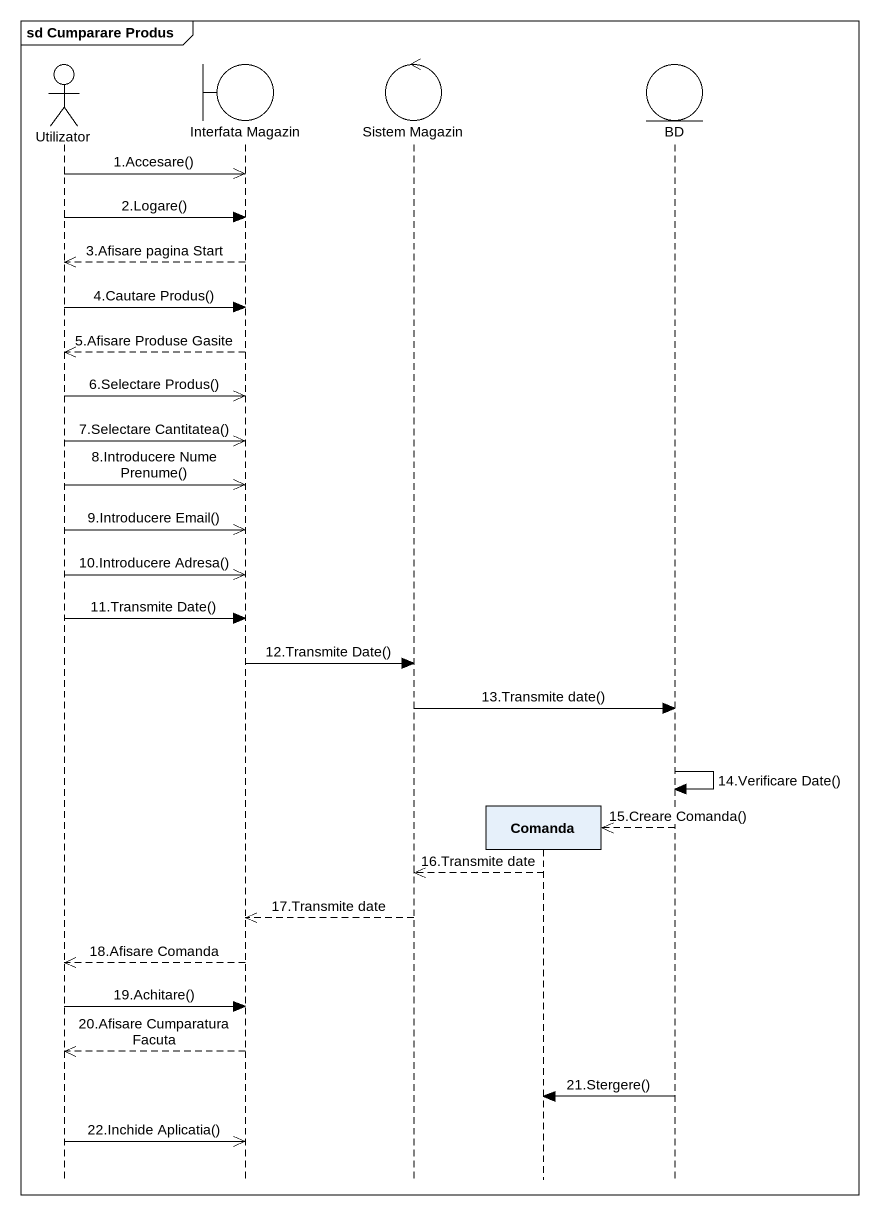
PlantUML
@startuml
mainframe sd Cumparare Produs
hide footbox
actor Utilizator
boundary "Interfata Magazin" as Interfata_Magazin
control "Sistem Magazin" as Sistem_Magazin
participant Comanda
entity BD

Utilizator ->> Interfata_Magazin : 1.Accesare()
Utilizator -> Interfata_Magazin : 2.Logare()
Interfata_Magazin -->> Utilizator : 3.Afisare pagina Start
Utilizator -> Interfata_Magazin : 4.Cautare Produs()
Interfata_Magazin -->> Utilizator : 5.Afisare Produse Gasite
Utilizator ->> Interfata_Magazin : 6.Selectare Produs()
Utilizator ->> Interfata_Magazin : 7.Selectare Cantitatea()
Utilizator ->> Interfata_Magazin : 8.Introducere Nume Prenume()
Utilizator ->> Interfata_Magazin : 9.Introducere Email()
Utilizator ->> Interfata_Magazin : 10.Introducere Adresa()
Utilizator -> Interfata_Magazin : 11.Transmite Date()
Interfata_Magazin -> Sistem_Magazin : 12.Transmite Date()
Sistem_Magazin -> BD : 13.Transmite date()
BD -> BD : 14.Verificare Date()
BD -->> Comanda ** : 15.Creare Comanda()
Comanda -->> Sistem_Magazin : 16.Transmite date
Sistem_Magazin -->> Interfata_Magazin : 17.Transmite date
Interfata_Magazin -->> Utilizator : 18.Afisare Comanda
Utilizator -> Interfata_Magazin : 19.Achitare()
Interfata_Magazin -->> Utilizator : 20.Afisare Cumparatura Facuta
BD -> Comanda : 21.Stergere()
Utilizator ->> Interfata_Magazin : 22.Inchide Aplicatia()
@enduml
